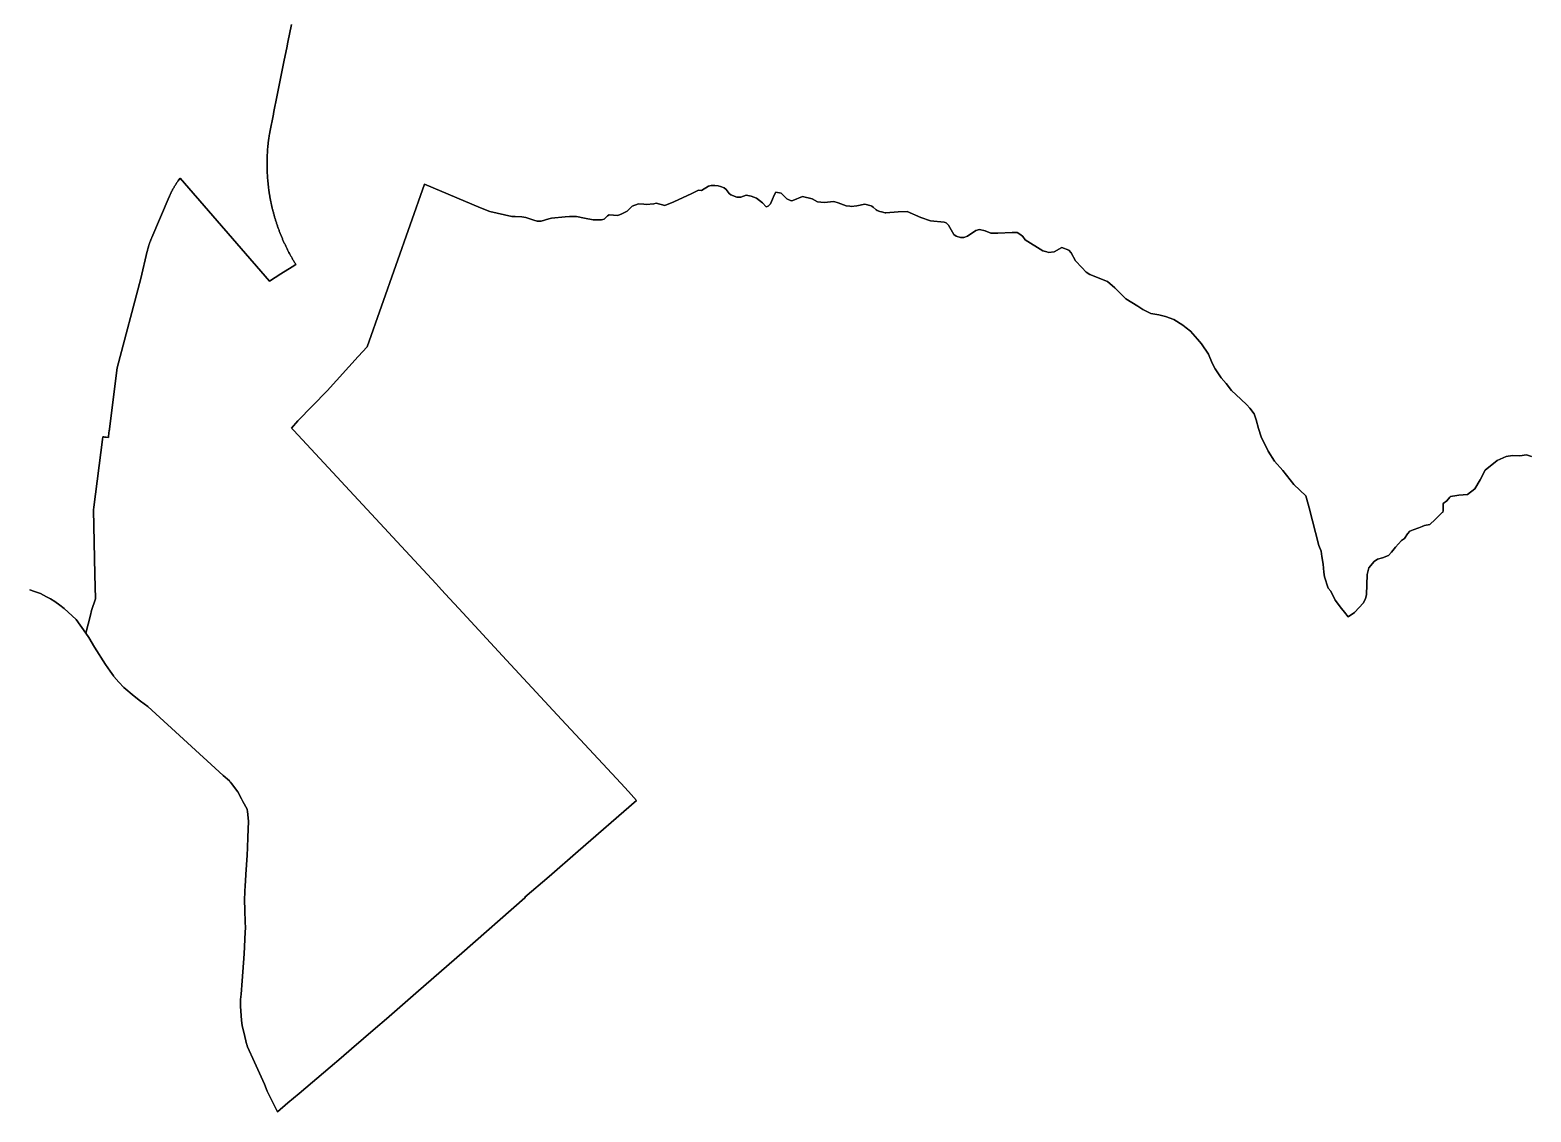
# Model space of a CAD drawing. Header units: inches. Extents: x 130170 to 284068, y 377793 to 804530.
# Drawn here: x 227596 to 230999, y 719118 to 721571 of the extents above; entities that cross this region are included whole.
import ezdxf

# ---------------------------------------------------------------- set-up
doc = ezdxf.new("R2010")
doc.units = ezdxf.units.IN
doc.header["$MEASUREMENT"] = 0
doc.layers.add('muni_il', color=7, linetype='Continuous')

msp = doc.modelspace()

# ---------------------------------------------------------------- linework, layer by layer
at = {"layer": 'muni_il'}
for points in [[(228188.7, 721583.3), (228180.5, 721543), (228178.1, 721530.6), (228172.5, 721502.5), (228155, 721415.6), (228149.9, 721389.8), (228148.2, 721381.8), (228147.9, 721380.1), (228139.6, 721338.9), (228138.8, 721334), (228138.5, 721332.3), (228138.2, 721330.7), (228138, 721329), (228137.8, 721327.3), (228137.5, 721325.7), (228137.3, 721324), (228137.1, 721322.2), (228136.8, 721320.3), (228136.6, 721318.5), (228136.4, 721316.6), (228136.2, 721314.8), (228136, 721313), (228135.8, 721311.1), (228135.6, 721309.3), (228135.4, 721307.5), (228135.3, 721305.6), (228135.1, 721303.8), (228134.9, 721301.9), (228134.8, 721300.1), (228134.7, 721298.3), (228134.5, 721296.4), (228134.4, 721294.6), (228134.3, 721292.7), (228134.2, 721290.9), (228134.1, 721289), (228134, 721287.2), (228133.9, 721285.3), (228133.8, 721283.5), (228133.8, 721281.6), (228133.7, 721279.8), (228133.7, 721277.9), (228133.6, 721276.1), (228133.6, 721274.3), (228133.6, 721272.4), (228133.5, 721270.6), (228133.5, 721268.7), (228133.5, 721266.9), (228133.5, 721265), (228133.6, 721263.2), (228133.6, 721261.3), (228133.6, 721259.5), (228133.6, 721257.6), (228133.7, 721255.8), (228133.7, 721253.9), (228133.8, 721252.1), (228133.9, 721250.2), (228133.9, 721248.4), (228134, 721246.5), (228134.1, 721244.7), (228134.2, 721242.9), (228134.3, 721241), (228134.4, 721239.2), (228134.6, 721237.3), (228134.7, 721235.5), (228134.8, 721233.6), (228135, 721231.8), (228135.1, 721230), (228135.3, 721228.1), (228135.5, 721226.3), (228135.7, 721224.4), (228135.8, 721222.6), (228136, 721220.8), (228136.2, 721218.9), (228136.5, 721217.1), (228136.7, 721215.2), (228136.9, 721213.4), (228137.1, 721211.6), (228137.4, 721209.7), (228137.6, 721207.9), (228137.9, 721206.1), (228138.2, 721204.3), (228138.4, 721202.4), (228138.7, 721200.6), (228139, 721198.8), (228139.3, 721197), (228139.6, 721195.1), (228139.9, 721193.3), (228140.2, 721191.5), (228140.6, 721189.7), (228140.9, 721187.9), (228141.2, 721186), (228141.6, 721184.2), (228142, 721182.4), (228142.3, 721180.6), (228142.7, 721178.8), (228143.1, 721177), (228143.5, 721175.2), (228143.9, 721173.4), (228144.3, 721171.6), (228144.7, 721169.8), (228145.1, 721168), (228145.5, 721166.2), (228146, 721164.4), (228146.4, 721162.6), (228146.9, 721160.8), (228147.3, 721159), (228147.8, 721157.2), (228148.3, 721155.4), (228148.8, 721153.6), (228149.3, 721151.9), (228149.8, 721150.1), (228150.3, 721148.3), (228150.8, 721146.5), (228151.3, 721144.8), (228151.8, 721143), (228152.4, 721141.2), (228152.9, 721139.5), (228153.5, 721137.7), (228154, 721135.9), (228154.6, 721134.2), (228155.2, 721132.4), (228155.7, 721130.7), (228156.3, 721128.9), (228156.9, 721127.2), (228157.5, 721125.4), (228158.1, 721123.7), (228158.8, 721121.9), (228159.4, 721120.2), (228160, 721118.5), (228160.7, 721116.7), (228161.3, 721115), (228162, 721113.3), (228162.6, 721111.5), (228163.3, 721109.8), (228164, 721108.1), (228164.7, 721106.4), (228165.4, 721104.7), (228166.1, 721103), (228166.8, 721101.3), (228167.5, 721099.6), (228168.2, 721097.9), (228168.9, 721096.2), (228169.7, 721094.5), (228170.4, 721092.8), (228171.2, 721091.1), (228171.9, 721089.4), (228172.7, 721087.7), (228173.5, 721086), (228174.3, 721084.4), (228175, 721082.7), (228175.8, 721081), (228176.6, 721079.4), (228177.5, 721077.7), (228178.3, 721076), (228179.1, 721074.4), (228179.9, 721072.7), (228180.8, 721071.1), (228181.6, 721069.4), (228182.5, 721067.8), (228183.3, 721066.2), (228184.2, 721064.5), (228185.1, 721062.9), (228185.9, 721061.3), (228186.8, 721059.7), (228187.7, 721058), (228188.6, 721056.4), (228189.5, 721054.8), (228190.4, 721053.2), (228191.4, 721051.6), (228192.3, 721050), (228193.2, 721048.4), (228194.2, 721046.8), (228195.1, 721045.2), (228196.1, 721043.7), (228197, 721042.1), (228198, 721040.5), (228199, 721038.9), (228190.7, 721033.8), (228165, 721017.7), (228139.3, 721001.6), (227936.9, 721235.3), (227936.7, 721235.2), (227936.6, 721235), (227936.4, 721234.9), (227936.3, 721234.8), (227936.2, 721234.7), (227936, 721234.5), (227935.9, 721234.4), (227935.8, 721234.2), (227935.7, 721234.1), (227931.9, 721228.9), (227931.2, 721227.9), (227930.5, 721226.9), (227929.8, 721225.9), (227929.1, 721224.8), (227928.4, 721223.8), (227927.8, 721222.8), (227927.1, 721221.8), (227926.4, 721220.7), (227925.8, 721219.7), (227925.1, 721218.7), (227924.5, 721217.6), (227923.8, 721216.6), (227923.2, 721215.5), (227922.6, 721214.4), (227921.9, 721213.4), (227921.3, 721212.3), (227920.7, 721211.2), (227920.1, 721210.2), (227919.5, 721209.1), (227918.9, 721208), (227918.4, 721206.9), (227917.8, 721205.8), (227917.2, 721204.7), (227916.7, 721203.7), (227916.1, 721202.5), (227915.6, 721201.4), (227915, 721200.3), (227914.5, 721199.2), (227914, 721198.1), (227913.5, 721197), (227913, 721195.9), (227912.5, 721194.8), (227912, 721193.6), (227911.5, 721192.5), (227872.1, 721100.1), (227871.6, 721099), (227871.2, 721097.9), (227870.7, 721096.8), (227870.3, 721095.7), (227869.8, 721094.5), (227869.4, 721093.4), (227869, 721092.3), (227868.6, 721091.2), (227868.1, 721090), (227867.7, 721088.9), (227867.3, 721087.7), (227866.9, 721086.6), (227866.6, 721085.5), (227866.2, 721084.3), (227865.8, 721083.2), (227865.5, 721082), (227865.1, 721080.9), (227864.8, 721079.7), (227864.4, 721078.6), (227864.1, 721077.4), (227863.8, 721076.2), (227863.4, 721075.1), (227863.1, 721073.9), (227862.8, 721072.7), (227862.5, 721071.6), (227862.2, 721070.4), (227862, 721069.2), (227847.3, 721007.2), (227793.8, 720805.2), (227776.4, 720666.9), (227776.4, 720666.9), (227776, 720663.8), (227775.9, 720663.6), (227775, 720656), (227775, 720655.8), (227774.2, 720649.9), (227774.2, 720649.6), (227773.9, 720647), (227768.7, 720647.5), (227768.5, 720647.6), (227767.2, 720647.7), (227767.1, 720647.7), (227765.3, 720647.9), (227765.2, 720647.9), (227763.5, 720648.1), (227763.4, 720648.1), (227763, 720648.1), (227763, 720648.1), (227762.7, 720648.2), (227762.7, 720648.2), (227762.2, 720648.2), (227762.1, 720648.2), (227761.6, 720648.3), (227761.6, 720648.3), (227761.3, 720648.3), (227761.3, 720648.3), (227761.2, 720648.3), (227761.2, 720648.3), (227761, 720648.3), (227760.3, 720642.3), (227741.1, 720489), (227740.2, 720482.9), (227743.3, 720336.3), (227744.4, 720280.9), (227735.5, 720254.9), (227733.1, 720243.7), (227722.8, 720202.9), (227700.6, 720234.2), (227673.2, 720259.1), (227663.4, 720266.4), (227652.4, 720274.7), (227642.6, 720281.2), (227633.5, 720285.8), (227619.6, 720292.9), (227606.4, 720297.7), (227595.3, 720301.2)], [(231000.5, 720604), (230989, 720607.4), (230974.4, 720605.4), (230957.7, 720605.8), (230943, 720604), (230922.9, 720594.8), (230895.6, 720573.1), (230884.5, 720551), (230871.9, 720530.8), (230855.5, 720517.4), (230836, 720516.3), (230831.3, 720515.5), (230817.2, 720513), (230815.6, 720511.7), (230809, 720503.4), (230800.4, 720497.6), (230800.1, 720480.8), (230799.5, 720477.8), (230798.2, 720476.5), (230781.8, 720461), (230769.8, 720449.6), (230758.3, 720447.1), (230752.7, 720445), (230745.4, 720442.4), (230732.5, 720437.7), (230724.8, 720434.4), (230719.6, 720428.1), (230712.6, 720417.7), (230706.1, 720413), (230692.2, 720398.3), (230683, 720386.8), (230676.5, 720379.5), (230662.8, 720374.2), (230651.5, 720371.3), (230644.1, 720366.1), (230632.1, 720351.7), (230627.7, 720336.3), (230626.3, 720290.2), (230624.3, 720282.1), (230619.5, 720271.8), (230599.4, 720250.1), (230595.9, 720247.9), (230592.4, 720245.7), (230585.1, 720240), (230576.5, 720251), (230570, 720259.3), (230555.2, 720278.3), (230545.8, 720298.3), (230539.2, 720305.3), (230531.4, 720331.2), (230530, 720341.4), (230528.1, 720360), (230525.2, 720377.3), (230523.8, 720389.4), (230518.4, 720402), (230496.3, 720487.4), (230494.1, 720496), (230488.6, 720514.5), (230461.5, 720540.7), (230436.7, 720572.2), (230417.5, 720593), (230403.2, 720616), (230387.7, 720648.3), (230381.7, 720667.1), (230376.2, 720687.1), (230371.6, 720700.5), (230362.2, 720713.4), (230355, 720721.3), (230341.3, 720734), (230320.5, 720753.4), (230308.2, 720769.2), (230296.9, 720782), (230283, 720802.7), (230276.7, 720815.4), (230267.9, 720836.1), (230252.2, 720859.2), (230243.5, 720870.2), (230227.3, 720887.8), (230217.6, 720895.7), (230210, 720901.6), (230189.8, 720914.6), (230170.6, 720921.5), (230155.6, 720924.7), (230137.5, 720928.4), (230119.3, 720936.9), (230107.9, 720944.4), (230080.5, 720961.6), (230055.7, 720986.4), (230039.5, 721000.7), (229999, 721016.3), (229990.7, 721022), (229980.8, 721032.7), (229967, 721047.8), (229957.2, 721065.8), (229951.8, 721071.8), (229935.4, 721078.1), (229918.2, 721068.2), (229905.7, 721066.7), (229901.3, 721067.9), (229892.6, 721070.1), (229852.9, 721095.3), (229847, 721103), (229842.8, 721106.1), (229834.2, 721111.6), (229822.8, 721111.4), (229790.5, 721110.4), (229774.5, 721109.9), (229761.6, 721115.5), (229748.7, 721118.4), (229740.6, 721116.4), (229721.5, 721103.7), (229713.8, 721100.7), (229706.1, 721100.3), (229696.2, 721103.2), (229690.9, 721107.5), (229678.7, 721128.4), (229673.7, 721133.5), (229668.7, 721135.3), (229638.1, 721138), (229616.1, 721146.1), (229584.8, 721159.6), (229564.3, 721158.3), (229536.8, 721156.2), (229535.3, 721156.5), (229526.6, 721158.3), (229523.1, 721159.4), (229517.2, 721161.9), (229515, 721162.8), (229514.5, 721163), (229507.9, 721169), (229507.8, 721169.1), (229504.5, 721171.2), (229504.3, 721171.4), (229503.4, 721171.9), (229503.3, 721171.9), (229489.2, 721176.3), (229470.5, 721172.5), (229458.2, 721170.8), (229455, 721171.3), (229446.9, 721172.3), (229428.7, 721178.8), (229418.4, 721182.1), (229396.5, 721179.7), (229382, 721181.5), (229369.7, 721188), (229347.8, 721193.5), (229325.5, 721184.2), (229322.2, 721183.7), (229312.2, 721188), (229299.3, 721201.1), (229287.5, 721203.5), (229283.3, 721196.6), (229279.7, 721187.7), (229275.4, 721177), (229270, 721171.7), (229265.4, 721169.6), (229256.6, 721179), (229243.2, 721189.7), (229231.3, 721194.2), (229220.1, 721196.2), (229208, 721191.6), (229198.8, 721191.8), (229185.1, 721197.1), (229181.2, 721200.5), (229174.7, 721209.1), (229170.1, 721213.1), (229161.9, 721216.1), (229156.3, 721217.6), (229148.7, 721218.3), (229140.3, 721218.2), (229134.8, 721217.1), (229119, 721206.7), (229112.1, 721207.6), (229096.6, 721200.4), (229055.7, 721181.6), (229035.8, 721172.8), (229015.8, 721178), (229010.8, 721177.1), (228992.9, 721174.9), (228987.7, 721176.3), (228976, 721176.9), (228961.7, 721171.2), (228950.2, 721160.3), (228937.7, 721154.1), (228928.8, 721150.2), (228909.4, 721151.8), (228905.3, 721149.5), (228897.9, 721141.8), (228892, 721140.6), (228873.2, 721140.3), (228853.5, 721144), (228835.1, 721148.2), (228819.1, 721148.2), (228809.6, 721147.5), (228778.5, 721144.4), (228772.8, 721143), (228755.2, 721137.5), (228749.9, 721137.2), (228749.2, 721137.2), (228748.2, 721137.1), (228745.7, 721137.7), (228738.4, 721139.4), (228720.4, 721145.7), (228710.9, 721147.6), (228696.3, 721148.2), (228688.7, 721148.4), (228672.3, 721151.9), (228638.4, 721159.6), (228617.2, 721167.5), (228490.4, 721221.2), (228360.4, 720852.7), (228340.2, 720830.3), (228270, 720752.8), (228203.6, 720684.5), (228188.7, 720668), (228194.1, 720662.5), (228516.3, 720315.7), (228523.1, 720308.2), (228529.2, 720301.7), (228547.5, 720281.7), (228568.7, 720259.1), (228676.7, 720141.9), (228772.4, 720038.2), (228801.2, 720007.3), (228843.8, 719961.9), (228935.6, 719862.9), (228952.9, 719844), (228971.1, 719824.1), (228838.8, 719709), (228772.9, 719651.8), (228718.3, 719604.5), (228719.2, 719603.6), (228718.2, 719602.8), (228575.2, 719477.9), (228477.3, 719392.2), (228404.5, 719328.6), (228379.2, 719307.2), (228324.8, 719260.4), (228301.5, 719240.3), (228276.7, 719219.3), (228206.7, 719159.7), (228181, 719138.3), (228156.9, 719117.5), (228154.3, 719123.8), (228134.1, 719164.9), (228127.4, 719180.2), (228104.9, 719230.6), (228089.5, 719265.3), (228087.4, 719270.4), (228086.7, 719272.1), (228085.1, 719278.9), (228083, 719288.9), (228082.1, 719292.7), (228077.2, 719313.2), (228075.6, 719325.7), (228073.4, 719356.4), (228073.6, 719372.2), (228073.6, 719372.5), (228073.6, 719372.5), (228074.5, 719384.4), (228077.3, 719414.8), (228081.6, 719476.3), (228082.5, 719491.7), (228084.1, 719525.9), (228084.4, 719534.1), (228084.4, 719534.9), (228084.2, 719548.9), (228083.4, 719574.4), (228082.5, 719599.5), (228082.5, 719603.8), (228082.8, 719611.6), (228083.3, 719618.2), (228083.8, 719630), (228084.8, 719641.9), (228085.5, 719656.2), (228088.6, 719699.6), (228089, 719716.2), (228089.8, 719740.6), (228091.5, 719776.1), (228089.2, 719799.5), (228088.8, 719802.8), (228088.7, 719803.8), (228078.9, 719821.5), (228075.6, 719827.7), (228075.5, 719827.8), (228067.3, 719843.4), (228052.8, 719862.3), (228050.3, 719865.5), (228050.2, 719865.6), (228048.3, 719868.1), (228034.3, 719880.2), (227863.5, 720037.1), (227846.7, 720049.2), (227832, 720060), (227808.7, 720079.7), (227797.3, 720092.1), (227786.5, 720105.1), (227785.4, 720106.4), (227777.6, 720117.4), (227767.1, 720132.1), (227742.3, 720171.6), (227729.1, 720193.1), (227722.8, 720202.9), (227733.1, 720243.7), (227735.5, 720254.9), (227744.4, 720280.9), (227743.3, 720336.3), (227740.2, 720482.9), (227741.1, 720489), (227760.3, 720642.3), (227761, 720648.3), (227761.2, 720648.3), (227761.2, 720648.3), (227761.3, 720648.3), (227761.3, 720648.3), (227761.6, 720648.3), (227761.6, 720648.3), (227762.1, 720648.2), (227762.2, 720648.2), (227762.7, 720648.2), (227762.7, 720648.2), (227763, 720648.1), (227763, 720648.1), (227763.4, 720648.1), (227763.5, 720648.1), (227765.2, 720647.9), (227765.3, 720647.9), (227767.1, 720647.7), (227767.2, 720647.7), (227768.5, 720647.6), (227768.7, 720647.5), (227773.9, 720647), (227774.2, 720649.6), (227774.2, 720649.9), (227775, 720655.8), (227775, 720656), (227775.9, 720663.6), (227776, 720663.8), (227776.4, 720666.9), (227776.4, 720666.9), (227793.8, 720805.2), (227847.3, 721007.2), (227862, 721069.2), (227862.2, 721070.4), (227862.5, 721071.6), (227862.8, 721072.7), (227863.1, 721073.9), (227863.4, 721075.1), (227863.8, 721076.2), (227864.1, 721077.4), (227864.4, 721078.6), (227864.8, 721079.7), (227865.1, 721080.9), (227865.5, 721082), (227865.8, 721083.2), (227866.2, 721084.3), (227866.6, 721085.5), (227866.9, 721086.6), (227867.3, 721087.7), (227867.7, 721088.9), (227868.1, 721090), (227868.6, 721091.2), (227869, 721092.3), (227869.4, 721093.4), (227869.8, 721094.5), (227870.3, 721095.7), (227870.7, 721096.8), (227871.2, 721097.9), (227871.6, 721099), (227872.1, 721100.1), (227911.5, 721192.5), (227912, 721193.6), (227912.5, 721194.8), (227913, 721195.9), (227913.5, 721197), (227914, 721198.1), (227914.5, 721199.2), (227915, 721200.3), (227915.6, 721201.4), (227916.1, 721202.5), (227916.7, 721203.7), (227917.2, 721204.7), (227917.8, 721205.8), (227918.4, 721206.9), (227918.9, 721208), (227919.5, 721209.1), (227920.1, 721210.2), (227920.7, 721211.2), (227921.3, 721212.3), (227921.9, 721213.4), (227922.6, 721214.4), (227923.2, 721215.5), (227923.8, 721216.6), (227924.5, 721217.6), (227925.1, 721218.7), (227925.8, 721219.7), (227926.4, 721220.7), (227927.1, 721221.8), (227927.8, 721222.8), (227928.4, 721223.8), (227929.1, 721224.8), (227929.8, 721225.9), (227930.5, 721226.9), (227931.2, 721227.9), (227931.9, 721228.9), (227935.7, 721234.1), (227935.8, 721234.2), (227935.9, 721234.4), (227936, 721234.5), (227936.2, 721234.7), (227936.3, 721234.8), (227936.4, 721234.9), (227936.6, 721235), (227936.7, 721235.2), (227936.9, 721235.3), (228139.3, 721001.6), (228165, 721017.7), (228190.7, 721033.8), (228199, 721038.9), (228198, 721040.5), (228197, 721042.1), (228196.1, 721043.7), (228195.1, 721045.2), (228194.2, 721046.8), (228193.2, 721048.4), (228192.3, 721050), (228191.4, 721051.6), (228190.4, 721053.2), (228189.5, 721054.8), (228188.6, 721056.4), (228187.7, 721058), (228186.8, 721059.7), (228185.9, 721061.3), (228185.1, 721062.9), (228184.2, 721064.5), (228183.3, 721066.2), (228182.5, 721067.8), (228181.6, 721069.4), (228180.8, 721071.1), (228179.9, 721072.7), (228179.1, 721074.4), (228178.3, 721076), (228177.5, 721077.7), (228176.6, 721079.4), (228175.8, 721081), (228175, 721082.7), (228174.3, 721084.4), (228173.5, 721086), (228172.7, 721087.7), (228171.9, 721089.4), (228171.2, 721091.1), (228170.4, 721092.8), (228169.7, 721094.5), (228168.9, 721096.2), (228168.2, 721097.9), (228167.5, 721099.6), (228166.8, 721101.3), (228166.1, 721103), (228165.4, 721104.7), (228164.7, 721106.4), (228164, 721108.1), (228163.3, 721109.8), (228162.6, 721111.5), (228162, 721113.3), (228161.3, 721115), (228160.7, 721116.7), (228160, 721118.5), (228159.4, 721120.2), (228158.8, 721121.9), (228158.1, 721123.7), (228157.5, 721125.4), (228156.9, 721127.2), (228156.3, 721128.9), (228155.7, 721130.7), (228155.2, 721132.4), (228154.6, 721134.2), (228154, 721135.9), (228153.5, 721137.7), (228152.9, 721139.5), (228152.4, 721141.2), (228151.8, 721143), (228151.3, 721144.8), (228150.8, 721146.5), (228150.3, 721148.3), (228149.8, 721150.1), (228149.3, 721151.9), (228148.8, 721153.6), (228148.3, 721155.4), (228147.8, 721157.2), (228147.3, 721159), (228146.9, 721160.8), (228146.4, 721162.6), (228146, 721164.4), (228145.5, 721166.2), (228145.1, 721168), (228144.7, 721169.8), (228144.3, 721171.6), (228143.9, 721173.4), (228143.5, 721175.2), (228143.1, 721177), (228142.7, 721178.8), (228142.3, 721180.6), (228142, 721182.4), (228141.6, 721184.2), (228141.2, 721186), (228140.9, 721187.9), (228140.6, 721189.7), (228140.2, 721191.5), (228139.9, 721193.3), (228139.6, 721195.1), (228139.3, 721197), (228139, 721198.8), (228138.7, 721200.6), (228138.4, 721202.4), (228138.2, 721204.3), (228137.9, 721206.1), (228137.6, 721207.9), (228137.4, 721209.7), (228137.1, 721211.6), (228136.9, 721213.4), (228136.7, 721215.2), (228136.5, 721217.1), (228136.2, 721218.9), (228136, 721220.8), (228135.8, 721222.6), (228135.7, 721224.4), (228135.5, 721226.3), (228135.3, 721228.1), (228135.1, 721230), (228135, 721231.8), (228134.8, 721233.6), (228134.7, 721235.5), (228134.6, 721237.3), (228134.4, 721239.2), (228134.3, 721241), (228134.2, 721242.9), (228134.1, 721244.7), (228134, 721246.5), (228133.9, 721248.4), (228133.9, 721250.2), (228133.8, 721252.1), (228133.7, 721253.9), (228133.7, 721255.8), (228133.6, 721257.6), (228133.6, 721259.5), (228133.6, 721261.3), (228133.6, 721263.2), (228133.5, 721265), (228133.5, 721266.9), (228133.5, 721268.7), (228133.5, 721270.6), (228133.6, 721272.4), (228133.6, 721274.3), (228133.6, 721276.1), (228133.7, 721277.9), (228133.7, 721279.8), (228133.8, 721281.6), (228133.8, 721283.5), (228133.9, 721285.3), (228134, 721287.2), (228134.1, 721289), (228134.2, 721290.9), (228134.3, 721292.7), (228134.4, 721294.6), (228134.5, 721296.4), (228134.7, 721298.3), (228134.8, 721300.1), (228134.9, 721301.9), (228135.1, 721303.8), (228135.3, 721305.6), (228135.4, 721307.5), (228135.6, 721309.3), (228135.8, 721311.1), (228136, 721313), (228136.2, 721314.8), (228136.4, 721316.6), (228136.6, 721318.5), (228136.8, 721320.3), (228137.1, 721322.2), (228137.3, 721324), (228137.5, 721325.7), (228137.8, 721327.3), (228138, 721329), (228138.2, 721330.7), (228138.5, 721332.3), (228138.8, 721334), (228139.6, 721338.9), (228147.9, 721380.1), (228148.2, 721381.8), (228149.9, 721389.8), (228155, 721415.6), (228172.5, 721502.5), (228178.1, 721530.6), (228180.5, 721543), (228188.7, 721583.3)], [(227595.3, 720301.2), (227606.4, 720297.7), (227619.6, 720292.9), (227633.5, 720285.8), (227642.6, 720281.2), (227652.4, 720274.7), (227663.4, 720266.4), (227673.2, 720259.1), (227700.6, 720234.2), (227722.8, 720202.9), (227729.1, 720193.1), (227742.3, 720171.6), (227767.1, 720132.1), (227777.6, 720117.4), (227785.4, 720106.4), (227786.5, 720105.1), (227797.3, 720092.1), (227808.7, 720079.7), (227832, 720060), (227846.7, 720049.2), (227863.5, 720037.1), (228034.3, 719880.2), (228048.3, 719868.1), (228050.2, 719865.6), (228050.3, 719865.5), (228052.8, 719862.3), (228067.3, 719843.4), (228075.5, 719827.8), (228075.6, 719827.7), (228078.9, 719821.5), (228088.7, 719803.8), (228088.8, 719802.8), (228089.2, 719799.5), (228091.5, 719776.1), (228089.8, 719740.6), (228089, 719716.2), (228088.6, 719699.6), (228085.5, 719656.2), (228084.8, 719641.9), (228083.8, 719630), (228083.3, 719618.2), (228082.8, 719611.6), (228082.5, 719603.8), (228082.5, 719599.5), (228083.4, 719574.4), (228084.2, 719548.9), (228084.4, 719534.9), (228084.4, 719534.1), (228084.1, 719525.9), (228082.5, 719491.7), (228081.6, 719476.3), (228077.3, 719414.8), (228074.5, 719384.4), (228073.6, 719372.5), (228073.6, 719372.5), (228073.6, 719372.2), (228073.4, 719356.4), (228075.6, 719325.7), (228077.2, 719313.2), (228082.1, 719292.7), (228083, 719288.9), (228085.1, 719278.9), (228086.7, 719272.1), (228087.4, 719270.4), (228089.5, 719265.3), (228104.9, 719230.6), (228127.4, 719180.2), (228134.1, 719164.9), (228154.3, 719123.8), (228156.9, 719117.5), (228181, 719138.3), (228206.7, 719159.7), (228276.7, 719219.3), (228301.5, 719240.3), (228324.8, 719260.4), (228379.2, 719307.2), (228404.5, 719328.6), (228477.3, 719392.2), (228575.2, 719477.9), (228718.2, 719602.8), (228719.2, 719603.6), (228718.3, 719604.5), (228772.9, 719651.8), (228838.8, 719709), (228971.1, 719824.1), (228952.9, 719844), (228935.6, 719862.9), (228843.8, 719961.9), (228801.2, 720007.3), (228772.4, 720038.2), (228676.7, 720141.9), (228568.7, 720259.1), (228547.5, 720281.7), (228529.2, 720301.7), (228523.1, 720308.2), (228516.3, 720315.7), (228194.1, 720662.5), (228188.7, 720668), (228203.6, 720684.5), (228270, 720752.8), (228340.2, 720830.3), (228360.4, 720852.7), (228490.4, 721221.2), (228617.2, 721167.5), (228638.4, 721159.6), (228672.3, 721151.9), (228688.7, 721148.4), (228696.3, 721148.2), (228710.9, 721147.6), (228720.4, 721145.7), (228738.4, 721139.4), (228745.7, 721137.7), (228748.2, 721137.1), (228749.2, 721137.2), (228749.9, 721137.2), (228755.2, 721137.5), (228772.8, 721143), (228778.5, 721144.4), (228809.6, 721147.5), (228819.1, 721148.2), (228835.1, 721148.2), (228853.5, 721144), (228873.2, 721140.3), (228892, 721140.6), (228897.9, 721141.8), (228905.3, 721149.5), (228909.4, 721151.8), (228928.8, 721150.2), (228937.7, 721154.1), (228950.2, 721160.3), (228961.7, 721171.2), (228976, 721176.9), (228987.7, 721176.3), (228992.9, 721174.9), (229010.8, 721177.1), (229015.8, 721178), (229035.8, 721172.8), (229055.7, 721181.6), (229096.6, 721200.4), (229112.1, 721207.6), (229119, 721206.7), (229134.8, 721217.1), (229140.3, 721218.2), (229148.7, 721218.3), (229156.3, 721217.6), (229161.9, 721216.1), (229170.1, 721213.1), (229174.7, 721209.1), (229181.2, 721200.5), (229185.1, 721197.1), (229198.8, 721191.8), (229208, 721191.6), (229220.1, 721196.2), (229231.3, 721194.2), (229243.2, 721189.7), (229256.6, 721179), (229265.4, 721169.6), (229270, 721171.7), (229275.4, 721177), (229279.7, 721187.7), (229283.3, 721196.6), (229287.5, 721203.5), (229299.3, 721201.1), (229312.2, 721188), (229322.2, 721183.7), (229325.5, 721184.2), (229347.8, 721193.5), (229369.7, 721188), (229382, 721181.5), (229396.5, 721179.7), (229418.4, 721182.1), (229428.7, 721178.8), (229446.9, 721172.3), (229455, 721171.3), (229458.2, 721170.8), (229470.5, 721172.5), (229489.2, 721176.3), (229503.3, 721171.9), (229503.4, 721171.9), (229504.3, 721171.4), (229504.5, 721171.2), (229507.8, 721169.1), (229507.9, 721169), (229514.5, 721163), (229515, 721162.8), (229517.2, 721161.9), (229523.1, 721159.4), (229526.6, 721158.3), (229535.3, 721156.5), (229536.8, 721156.2), (229564.3, 721158.3), (229584.8, 721159.6), (229616.1, 721146.1), (229638.1, 721138), (229668.7, 721135.3), (229673.7, 721133.5), (229678.7, 721128.4), (229690.9, 721107.5), (229696.2, 721103.2), (229706.1, 721100.3), (229713.8, 721100.7), (229721.5, 721103.7), (229740.6, 721116.4), (229748.7, 721118.4), (229761.6, 721115.5), (229774.5, 721109.9), (229790.5, 721110.4), (229822.8, 721111.4), (229834.2, 721111.6), (229842.8, 721106.1), (229847, 721103), (229852.9, 721095.3), (229892.6, 721070.1), (229901.3, 721067.9), (229905.7, 721066.7), (229918.2, 721068.2), (229935.4, 721078.1), (229951.8, 721071.8), (229957.2, 721065.8), (229967, 721047.8), (229980.8, 721032.7), (229990.7, 721022), (229999, 721016.3), (230039.5, 721000.7), (230055.7, 720986.4), (230080.5, 720961.6), (230107.9, 720944.4), (230119.3, 720936.9), (230137.5, 720928.4), (230155.6, 720924.7), (230170.6, 720921.5), (230189.8, 720914.6), (230210, 720901.6), (230217.6, 720895.7), (230227.3, 720887.8), (230243.5, 720870.2), (230252.2, 720859.2), (230267.9, 720836.1), (230276.7, 720815.4), (230283, 720802.7), (230296.9, 720782), (230308.2, 720769.2), (230320.5, 720753.4), (230341.3, 720734), (230355, 720721.3), (230362.2, 720713.4), (230371.6, 720700.5), (230376.2, 720687.1), (230381.7, 720667.1), (230387.7, 720648.3), (230403.2, 720616), (230417.5, 720593), (230436.7, 720572.2), (230461.5, 720540.7), (230488.6, 720514.5), (230494.1, 720496), (230496.3, 720487.4), (230518.4, 720402), (230523.8, 720389.4), (230525.2, 720377.3), (230528.1, 720360), (230530, 720341.4), (230531.4, 720331.2), (230539.2, 720305.3), (230545.8, 720298.3), (230555.2, 720278.3), (230570, 720259.3), (230576.5, 720251), (230585.1, 720240), (230592.4, 720245.7), (230595.9, 720247.9), (230599.4, 720250.1), (230619.5, 720271.8), (230624.3, 720282.1), (230626.3, 720290.2), (230627.7, 720336.3), (230632.1, 720351.7), (230644.1, 720366.1), (230651.5, 720371.3), (230662.8, 720374.2), (230676.5, 720379.5), (230683, 720386.8), (230692.2, 720398.3), (230706.1, 720413), (230712.6, 720417.7), (230719.6, 720428.1), (230724.8, 720434.4), (230732.5, 720437.7), (230745.4, 720442.4), (230752.7, 720445), (230758.3, 720447.1), (230769.8, 720449.6), (230781.8, 720461), (230798.2, 720476.5), (230799.5, 720477.8), (230800.1, 720480.8), (230800.4, 720497.6), (230809, 720503.4), (230815.6, 720511.7), (230817.2, 720513), (230831.3, 720515.5), (230836, 720516.3), (230855.5, 720517.4), (230871.9, 720530.8), (230884.5, 720551), (230895.6, 720573.1), (230922.9, 720594.8), (230943, 720604), (230957.7, 720605.8), (230974.4, 720605.4), (230989, 720607.4), (231000.5, 720604)]]:
    msp.add_lwpolyline(points, dxfattribs=at)

doc.saveas('drawing.dxf')
